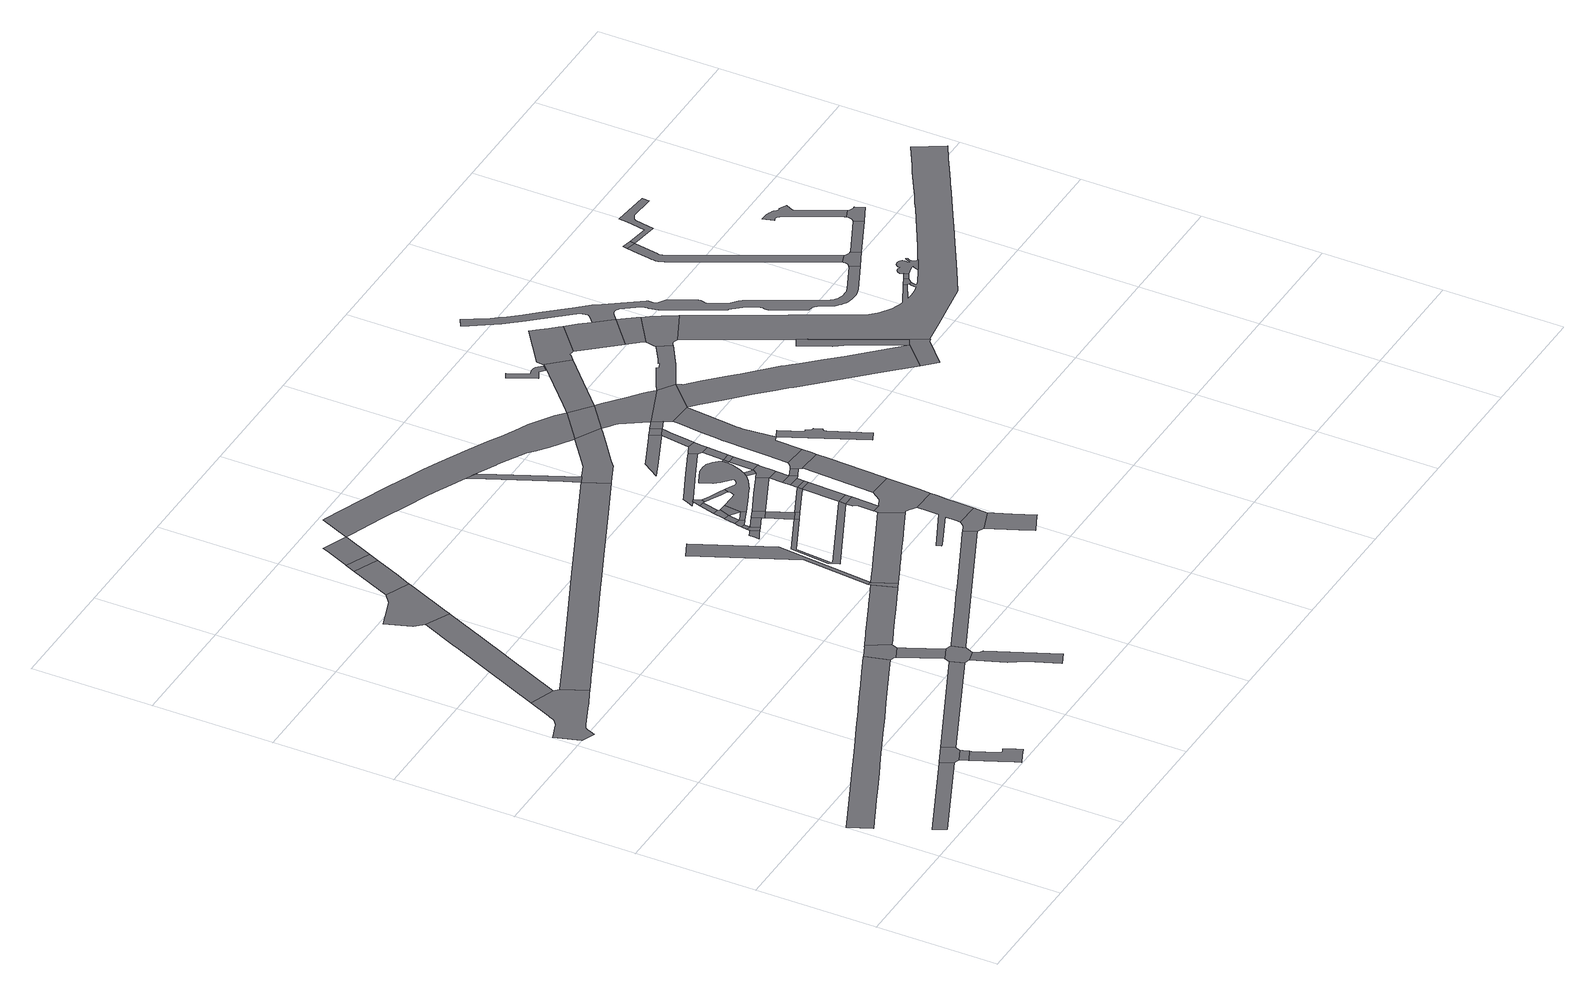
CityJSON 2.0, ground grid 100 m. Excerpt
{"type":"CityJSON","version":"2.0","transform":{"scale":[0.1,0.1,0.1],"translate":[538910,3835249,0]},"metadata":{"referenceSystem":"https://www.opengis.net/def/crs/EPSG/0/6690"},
"CityObjects":{
"road1":{"type":"Road","attributes":{"RoadStructureAttribute.sectionType":"1"},"geometry":[{"type":"MultiSurface","lod":"1","boundaries":[[[0,1,2,3,4]]]}]},
"road2":{"type":"Road","geometry":[{"type":"MultiSurface","lod":"1","boundaries":[[[5,6,7,8,9,10,11,12,13,14,15,16,17,18,19,20,21,22,23,24,25,26,27,28,29,30,31,32]]]}]},
"road3":{"type":"Road","geometry":[{"type":"MultiSurface","lod":"1","boundaries":[[[33,0,4,34,35,36,37,38,39]]]}]},
"road4":{"type":"Road","attributes":{"RoadStructureAttribute.sectionType":"1"},"geometry":[{"type":"MultiSurface","lod":"1","boundaries":[[[40,41,42,37,36,43,44,45]]]}]},
"road5":{"type":"Road","attributes":{"RoadStructureAttribute.sectionType":"1"},"geometry":[{"type":"MultiSurface","lod":"1","boundaries":[[[46,47,48,49,50,51,52,53,54,55,56,57,58,59,60,61,62,63,64,65,66,67,68,69,70,71,72,73,74,75,76]]]}]},
"road6":{"type":"Road","attributes":{"RoadStructureAttribute.sectionType":"1"},"geometry":[{"type":"MultiSurface","lod":"1","boundaries":[[[77,78,79,80,81,82,83,84,85,86,87,88,89,90,91,92,45,44]]]}]},
"road7":{"type":"Road","attributes":{"RoadStructureAttribute.sectionType":"1"},"geometry":[{"type":"MultiSurface","lod":"1","boundaries":[[[93,94,95,96,97,98,5,32,99,100,101,102]]]}]},
"road8":{"type":"Road","attributes":{"RoadStructureAttribute.sectionType":"1"},"geometry":[{"type":"MultiSurface","lod":"1","boundaries":[[[103,104,33,39,105]]]}]},
"road9":{"type":"Road","geometry":[{"type":"MultiSurface","lod":"1","boundaries":[[[106,107,108,109,110,111,112,93,102,113,114,115,116,117]]]}]},
"road10":{"type":"Road","geometry":[{"type":"MultiSurface","lod":"1","boundaries":[[[118,119,120,46,76,121,122,123,124,125,126]]]}]},
"road11":{"type":"Road","attributes":{"RoadStructureAttribute.sectionType":"1"},"geometry":[{"type":"MultiSurface","lod":"1","boundaries":[[[127,124,123,128,129]]]}]},
"road12":{"type":"Road","geometry":[{"type":"MultiSurface","lod":"1","boundaries":[[[130,131,129,128,132,103,105,133,134,135,136,137]]]}]},
"road13":{"type":"Road","attributes":{"RoadStructureAttribute.sectionType":"1"},"geometry":[{"type":"MultiSurface","lod":"1","boundaries":[[[138,139,140,141,142,143,144,134,133]]]}]},
"road14":{"type":"Road","attributes":{"RoadStructureAttribute.sectionType":"1"},"geometry":[{"type":"MultiSurface","lod":"1","boundaries":[[[145,106,117,146,147,148,149]]]}]},
"road15":{"type":"Road","geometry":[{"type":"MultiSurface","lod":"1","boundaries":[[[150,145,149,151]]]}]},
"road16":{"type":"Road","attributes":{"RoadStructureAttribute.sectionType":"1"},"geometry":[{"type":"MultiSurface","lod":"1","boundaries":[[[152,153,154,155,156,157,158,159,160,29,28,161,162,163,164,165,166,167,168,169,170,171,172,173,174]]]}]},
"road17":{"type":"Road","attributes":{"RoadStructureAttribute.sectionType":"1"},"geometry":[{"type":"MultiSurface","lod":"1","boundaries":[[[175,176,177,178,179,180,181,182,183,184,185,118,126,186,187,188,189,190,191,192,193,194,195,196]]]}]},
"road18":{"type":"Road","attributes":{"RoadStructureAttribute.sectionType":"1"},"geometry":[{"type":"MultiSurface","lod":"1","boundaries":[[[197,198,199,150,151,200]]]}]},
"road19":{"type":"Road","geometry":[{"type":"MultiSurface","lod":"1","boundaries":[[[201,175,196,202,203]]]}]},
"road20":{"type":"Road","attributes":{"RoadStructureAttribute.sectionType":"1"},"geometry":[{"type":"MultiSurface","lod":"1","boundaries":[[[204,205,206,207,208,209,210,211,212,213,137,136,214,215,216]]]}]},
"road21":{"type":"Road","attributes":{"RoadStructureAttribute.sectionType":"1"},"geometry":[{"type":"MultiSurface","lod":"1","boundaries":[[[217,218,219,220,221,201,203]]]}]},
"road22":{"type":"Road","attributes":{"RoadStructureAttribute.sectionType":"1"},"geometry":[{"type":"MultiSurface","lod":"1","boundaries":[[[222,223,224,225,226,227,228,229]]]}]},
"road23":{"type":"Road","attributes":{"RoadStructureAttribute.sectionType":"1"},"geometry":[{"type":"MultiSurface","lod":"1","boundaries":[[[230,231,232,233,234,235,236,203,202,237,238,239,240,241,242,243,244,245]]]}]},
"road24":{"type":"Road","geometry":[{"type":"MultiSurface","lod":"1","boundaries":[[[246,222,229,247,248]]]}]},
"road25":{"type":"Road","attributes":{"RoadStructureAttribute.sectionType":"1"},"geometry":[{"type":"MultiSurface","lod":"1","boundaries":[[[249,250,246,248,251]]]}]},
"road26":{"type":"Road","geometry":[{"type":"MultiSurface","lod":"1","boundaries":[[[252,253,249,251,254,255]]]}]},
"road27":{"type":"Road","attributes":{"RoadStructureAttribute.sectionType":"1"},"geometry":[{"type":"MultiSurface","lod":"1","boundaries":[[[256,248,247,257]]]}]},
"road28":{"type":"Road","attributes":{"RoadStructureAttribute.sectionType":"1"},"geometry":[{"type":"MultiSurface","lod":"1","boundaries":[[[258,259,260,261,262,263,264,265,266,267,268,269]]]}]},
"road29":{"type":"Road","attributes":{"RoadStructureAttribute.sectionType":"1"},"geometry":[{"type":"MultiSurface","lod":"1","boundaries":[[[270,252,255,271,272,273,274]]]}]},
"road30":{"type":"Road","geometry":[{"type":"MultiSurface","lod":"1","boundaries":[[[275,276,270,274,277,278,279]]]}]},
"road31":{"type":"Road","attributes":{"RoadStructureAttribute.sectionType":"1"},"geometry":[{"type":"MultiSurface","lod":"1","boundaries":[[[280,281,282,255,254,283,284,285]]]}]},
"road32":{"type":"Road","geometry":[{"type":"MultiSurface","lod":"1","boundaries":[[[277,274,286,280,287]]]}]},
"road33":{"type":"Road","geometry":[{"type":"MultiSurface","lod":"1","boundaries":[[[288,256,257,289,290]]]}]},
"road34":{"type":"Road","attributes":{"RoadStructureAttribute.sectionType":"1"},"geometry":[{"type":"MultiSurface","lod":"1","boundaries":[[[291,275,279,292,293]]]}]},
"road35":{"type":"Road","attributes":{"RoadStructureAttribute.sectionType":"1"},"geometry":[{"type":"MultiSurface","lod":"1","boundaries":[[[290,289,258,294]]]}]},
"road36":{"type":"Road","geometry":[{"type":"MultiSurface","lod":"1","boundaries":[[[294,258,269,295]]]}]},
"road37":{"type":"Road","geometry":[{"type":"MultiSurface","lod":"1","boundaries":[[[296,297,291,293,298,299]]]}]},
"road38":{"type":"Road","attributes":{"function":"1","RoadStructureAttribute.sectionType":"7"},"geometry":[{"type":"MultiSurface","lod":"1","boundaries":[[[300,301,302,303,304,305,306,307,308,309,310,311,312,313,314,315,200,316,317,318,319,320,321,322,323,324,325,326,327,328,329,330,331,332,333,334,335]]]}]},
"road39":{"type":"Road","attributes":{"RoadStructureAttribute.sectionType":"1"},"geometry":[{"type":"MultiSurface","lod":"1","boundaries":[[[336,337,338,339,340,341,342,343,152,344]]]}]},
"road40":{"type":"Road","attributes":{"RoadStructureAttribute.sectionType":"1"},"geometry":[{"type":"MultiSurface","lod":"1","boundaries":[[[345,346,299,298,347,348,349,350,351]]]}]},
"road41":{"type":"Road","attributes":{"RoadStructureAttribute.sectionType":"1"},"geometry":[{"type":"MultiSurface","lod":"1","boundaries":[[[352,353,354,355,356,357,358,359,360,361,362,363,364,365,366,367]]]}]},
"road42":{"type":"Road","geometry":[{"type":"MultiSurface","lod":"1","boundaries":[[[360,368,369,370,204,216,371,372,373,374,361]]]}]},
"road43":{"type":"Road","attributes":{"RoadStructureAttribute.sectionType":"1"},"geometry":[{"type":"MultiSurface","lod":"1","boundaries":[[[375,294,295,376,377,378]]]}]},
"road44":{"type":"Road","attributes":{"RoadStructureAttribute.sectionType":"1"},"geometry":[{"type":"MultiSurface","lod":"1","boundaries":[[[379,380,381,382,288,290,383,384]]]}]},
"road45":{"type":"Road","attributes":{"RoadStructureAttribute.sectionType":"1"},"geometry":[{"type":"MultiSurface","lod":"1","boundaries":[[[385,386,387,388,389,390,391,392,393,374,373]]]}]},
"road46":{"type":"Road","attributes":{"RoadStructureAttribute.sectionType":"1"},"geometry":[{"type":"MultiSurface","lod":"1","boundaries":[[[263,394,395,396,397,398,399]]]}]},
"road47":{"type":"Road","geometry":[{"type":"MultiSurface","lod":"1","boundaries":[[[264,263,399,400]]]}]},
"road48":{"type":"Road","attributes":{"RoadStructureAttribute.sectionType":"1"},"geometry":[{"type":"MultiSurface","lod":"1","boundaries":[[[401,402,403,404,405,406,407,408,409,410,411,412,413,414,415,416,417,418,419,420,421,422,423,424,351,350,425,426,427,428,429,287,280,285,430,431,432,433,434,435,436,437,438,439,440,441,442,443,444]]]}]},
"road49":{"type":"Road","attributes":{"RoadStructureAttribute.sectionType":"1"},"geometry":[{"type":"MultiSurface","lod":"1","boundaries":[[[445,446,447,448,449,450,451,452,297,296,453,454,455,456]]]}]},
"road50":{"type":"Road","attributes":{"RoadStructureAttribute.sectionType":"1"},"geometry":[{"type":"MultiSurface","lod":"1","boundaries":[[[377,264,400,457,458,459]]]}]},
"road51":{"type":"Road","geometry":[{"type":"MultiSurface","lod":"1","boundaries":[[[460,461,462,463,464,397,396,465,230,245,466,467,468,352,367,469,470]]]}]},
"road52":{"type":"Road","geometry":[{"type":"MultiSurface","lod":"1","boundaries":[[[378,377,459,471]]]}]},
"road53":{"type":"Road","attributes":{"RoadStructureAttribute.sectionType":"1"},"geometry":[{"type":"MultiSurface","lod":"1","boundaries":[[[472,378,471,473]]]}]},
"road54":{"type":"Road","geometry":[{"type":"MultiSurface","lod":"1","boundaries":[[[474,472,473,475,476]]]}]},
"road55":{"type":"Road","geometry":[{"type":"MultiSurface","lod":"1","boundaries":[[[334,477,478,479,344,152,174,480,481,482,483,484,485,486]]]}]},
"road56":{"type":"Road","attributes":{"RoadStructureAttribute.sectionType":"1"},"geometry":[{"type":"MultiSurface","lod":"1","boundaries":[[[487,474,476,488]]]}]},
"road57":{"type":"Road","geometry":[{"type":"MultiSurface","lod":"1","boundaries":[[[438,437,489,490]]]}]},
"road58":{"type":"Road","geometry":[{"type":"MultiSurface","lod":"1","boundaries":[[[490,489,379,384,487,488,491,492,493]]]}]},
"road59":{"type":"Road","attributes":{"RoadStructureAttribute.sectionType":"1"},"geometry":[{"type":"MultiSurface","lod":"1","boundaries":[[[494,476,475,495]]]}]},
"road60":{"type":"Road","attributes":{"RoadStructureAttribute.sectionType":"1"},"geometry":[{"type":"MultiSurface","lod":"1","boundaries":[[[496,497,498,499,500,501,502,503]]]}]},
"road61":{"type":"Road","geometry":[{"type":"MultiSurface","lod":"1","boundaries":[[[504,444,443,505]]]}]},
"road62":{"type":"Road","attributes":{"RoadStructureAttribute.sectionType":"1"},"geometry":[{"type":"MultiSurface","lod":"1","boundaries":[[[505,490,493,506]]]}]},
"road63":{"type":"Road","attributes":{"RoadStructureAttribute.sectionType":"1"},"geometry":[{"type":"MultiSurface","lod":"1","boundaries":[[[507,508,462,461,460,470,509,510,511]]]}]},
"road64":{"type":"Road","geometry":[{"type":"MultiSurface","lod":"1","boundaries":[[[504,505,506,512]]]}]},
"road65":{"type":"Road","attributes":{"RoadStructureAttribute.sectionType":"1"},"geometry":[{"type":"MultiSurface","lod":"1","boundaries":[[[513,504,512,514]]]}]},
"road66":{"type":"Road","geometry":[{"type":"MultiSurface","lod":"1","boundaries":[[[515,445,456,516,517,513,514,518,519]]]}]},
"road67":{"type":"Road","geometry":[{"type":"MultiSurface","lod":"1","boundaries":[[[520,521,522,523,494,495,524,525,507,511,526,527]]]}]},
"road68":{"type":"Road","attributes":{"RoadStructureAttribute.sectionType":"1"},"geometry":[{"type":"MultiSurface","lod":"1","boundaries":[[[528,529,530,531,503,532,515,519]]]}]},
"road69":{"type":"Road","geometry":[{"type":"MultiSurface","lod":"1","boundaries":[[[533,534,496,503,531]]]}]},
"road70":{"type":"Road","geometry":[{"type":"MultiSurface","lod":"1","boundaries":[[[335,334,486,535]]]}]},
"road71":{"type":"Road","attributes":{"RoadStructureAttribute.sectionType":"1"},"geometry":[{"type":"MultiSurface","lod":"1","boundaries":[[[536,537,538,539,540,541,542,543,544,520,527,545,546,547,548,549,550,551,552,553,554]]]}]},
"road72":{"type":"Road","attributes":{"RoadStructureAttribute.sectionType":"1"},"geometry":[{"type":"MultiSurface","lod":"1","boundaries":[[[555,556,557,533,531,558]]]}]},
"road73":{"type":"Road","attributes":{"RoadStructureAttribute.sectionType":"1"},"geometry":[{"type":"MultiSurface","lod":"1","boundaries":[[[559,560,561,562,563,564,565,566,567,568,569,570,571,572,573,547]]]}]},
"road74":{"type":"Road","attributes":{"function":"1"},"geometry":[{"type":"MultiSurface","lod":"1","boundaries":[[[574,575,576,577,578,579,535,486,580,581,582,583,555,584]]]}]},
"road75":{"type":"Road","geometry":[{"type":"MultiSurface","lod":"1","boundaries":[[[584,555,558,585,536,554,586,587]]]}]},
"road76":{"type":"Road","attributes":{"RoadStructureAttribute.sectionType":"1"},"geometry":[{"type":"MultiSurface","lod":"1","boundaries":[[[588,589,590,591,335,535,592]]]}]},
"road77":{"type":"Road","attributes":{"RoadStructureAttribute.sectionType":"1"},"geometry":[{"type":"MultiSurface","lod":"1","boundaries":[[[593,594,595,596,597,598,599,600,601,602,603,604,605]]]}]},
"road78":{"type":"Road","attributes":{"RoadStructureAttribute.sectionType":"1"},"geometry":[{"type":"MultiSurface","lod":"1","boundaries":[[[606,607,608,609,610,611,612,613,614,615,616,617,584,587,618,619,620,621,622,623]]]}]},
"road79":{"type":"Road","attributes":{"function":"1","RoadStructureAttribute.sectionType":"7"},"geometry":[{"type":"MultiSurface","lod":"1","boundaries":[[[624,625,626,627,628,629,630,631,632,633,634,635,636,637,587,586,638,639,640,641,642,643,644,645,646,647,648,649,650,651,652]]]}]},
"road80":{"type":"Road","geometry":[{"type":"MultiSurface","lod":"1","boundaries":[[[653,654,655,656,657,658,588,592,659,660,661,662]]]}]},
"road81":{"type":"Road","geometry":[{"type":"MultiSurface","lod":"1","boundaries":[[[663,662,661,664,665,666]]]}]},
"road82":{"type":"Road","attributes":{"RoadStructureAttribute.sectionType":"1"},"geometry":[{"type":"MultiSurface","lod":"1","boundaries":[[[667,665,664,668,669,670]]]}]},
"road83":{"type":"Road","geometry":[{"type":"MultiSurface","lod":"1","boundaries":[[[671,672,670,669,673,674,606,623,675,676,677,678,679]]]}]},
"road84":{"type":"Road","geometry":[{"type":"MultiSurface","lod":"1","boundaries":[[[680,681,652,651,682,683]]]}]},
"road85":{"type":"Road","geometry":[{"type":"MultiSurface","lod":"1","boundaries":[[[684,685,686,687,688,652,681,689,690,691]]]}]},
"road86":{"type":"Road","attributes":{"RoadStructureAttribute.sectionType":"1"},"geometry":[{"type":"MultiSurface","lod":"1","boundaries":[[[692,693,694,695,696,697,698,699,700,701,702,703,704,705,706,707,708,709,710,711,712,713,714,715,716,717,718,719,720,721,722,723,724,725,726,727,728,729,730,731,732,733,734,735,736,737,738,739,740,741,742,743,744,745,746,747,748,749,750,751,752,753,754,755,756,757,758,759,760,761,762,763,764,765,766,767,666,665,768,769,770,771,772,773,774,775,776,777,778,779,780,781,782,783,784,785,786,787,788,789,790,791,792,793,794,795,796,797,798,799,800,801,802,803,804,805,806,807,808,809,810,811,812,813,814,815,816,817,818,819,820,821,822,823,824,825,826,827,828]]]}]},
"road87":{"type":"Road","geometry":[{"type":"MultiSurface","lod":"1","boundaries":[[[829,830,831,832,833,834,835,836,837]]]}]},
"road88":{"type":"Road","attributes":{"RoadStructureAttribute.sectionType":"1"},"geometry":[{"type":"MultiSurface","lod":"1","boundaries":[[[838,829,837,839,840,841]]]}]},
"road89":{"type":"Road","geometry":[{"type":"MultiSurface","lod":"1","boundaries":[[[842,843,844,845]]]}]},
"road90":{"type":"Road","attributes":{"RoadStructureAttribute.sectionType":"1"},"geometry":[{"type":"MultiSurface","lod":"1","boundaries":[[[843,846,847,848,849,850,851,852,853,854,855,856,857,858,859,860,861,862,863,864,865,866,867,868,869,870,871,872,873,874,844]]]}]},
"road91":{"type":"Road","geometry":[{"type":"MultiSurface","lod":"1","boundaries":[[[875,876,877,878,879,880,881,882,883,884,885,886,887,888,889,890,891,892,893,894,895,896,897,898,899,900,901,902,903,904,905,906,907,908,909,838,841,910,911,912,913,914,915,916,917,918,919]]]}]},
"road92":{"type":"Road","geometry":[{"type":"MultiSurface","lod":"1","boundaries":[[[920,921,922,923,924,925,863,862,926,927,928,929,930,931,932,828,827,933,934]]]}]},
"road93":{"type":"Road","attributes":{"RoadStructureAttribute.sectionType":"1"},"geometry":[{"type":"MultiSurface","lod":"1","boundaries":[[[935,936,937,938,939,940,941,942,943,944,945,946,947,948,949,950,951,952,679,678,953,954,955,956,957,958,684,691,959,960,961,962,963,964,965,966,967,968,969,970,971,972,973,974,975,976,977,978,979,980,981,982,983,984,985,986,919,918,987,988,989,990,991,835,834,992,993,994,995,996,997,998,999,831,830]]]}]},
"road94":{"type":"Road","attributes":{"RoadStructureAttribute.sectionType":"1"},"geometry":[{"type":"MultiSurface","lod":"1","boundaries":[[[1000,1001,1002,1003,1004,1005,1006,1007,1008,1009,1010,1011,1012,845,844]]]}]},
"road95":{"type":"Road","attributes":{"RoadStructureAttribute.sectionType":"1"},"geometry":[{"type":"MultiSurface","lod":"1","boundaries":[[[1013,1014,1015,934,933,1016]]]}]},
"road96":{"type":"Road","attributes":{"RoadStructureAttribute.sectionType":"1"},"geometry":[{"type":"MultiSurface","lod":"1","boundaries":[[[1017,1018,1019,1020,1021,1022,1023,1024,1025,1026,1027,1028,1029,1030,1031,1032,1033,1034,1035,1036,1037,1038,1039,1040,1041,1042,1043,1044,1045,1046,1047,1048,1049,1050,1051,1052,1053,1054,1055,1056]]]}]},
"road97":{"type":"Road","geometry":[{"type":"MultiSurface","lod":"1","boundaries":[[[1057,1058,1059,1060,1061,1062,1056,1055,1063,1064,1065,1066,1067,1068,1069,1013,1016,1070,1071]]]}]}
},
"vertices":[
[1047,548,0],[1036,543,0],[279,205,0],[328,104,0],[1093,447,0],
[321,3547,0],[236,3357,0],[229,3341,0],[216,3314,0],[212,3309,0],[203,3297,0],[191,3284,0],[177,3273,0],[163,3264,0],[146,3257,0],[89,3236,0],[57,3225,0],[9,3208,0],[82,3000,0],[184,2954,0],[195,2978,0],[219,3033,0],[227,3049,0],[263,3066,0],[448,3145,0],[481,3158,0],[511,3172,0],[615,3220,0],[660,3240,0],[568,3440,0],[556,3450,0],[541,3463,0],[529,3474,0],
[1223,627,0],[1099,445,0],[1135,435,0],[1140,433,0],[1251,482,0],[1266,520,0],[1269,526,0],
[1274,416,0],[1279,418,0],[1259,463,0],[1148,414,0],[1170,368,0],[1270,414,0],
[1968,1654,0],[1959,1650,0],[1789,1574,0],[1647,1510,0],[1630,1502,0],[1598,1488,0],[1432,1413,0],[1373,1387,0],[1342,1373,0],[1141,1283,0],[936,1191,0],[825,1141,0],[674,1073,0],[389,946,0],[111,821,0],[11,777,0],[93,594,0],[165,626,0],[281,679,0],[411,738,0],[553,801,0],[719,875,0],[892,953,0],[1052,1025,0],[1173,1079,0],[1362,1164,0],[1524,1237,0],[1751,1339,0],[1915,1413,0],[2018,1459,0],[2019,1459,0],
[1175,357,0],[1256,169,0],[1260,160,0],[1307,57,0],[1327,10,0],[1402,43,0],[1476,77,0],[1454,125,0],[1419,203,0],[1415,212,0],[1392,202,0],[1370,192,0],[1363,205,0],[1363,206,0],[1359,214,0],[1276,402,0],
[836,4690,0],[706,4402,0],[675,4334,0],[579,4120,0],[551,4057,0],[408,3739,0],[749,3960,0],[762,3988,0],[876,4242,0],[1036,4596,0],
[2200,1064,0],[2199,1063,0],[2239,959,0],
[1030,5121,0],[1005,5101,0],[983,5083,0],[953,5058,0],[879,5032,0],[696,4968,0],[770,4758,0],[1040,4605,0],[1045,4617,0],[1071,4675,0],[1195,4954,0],[1230,5032,0],
[2092,1710,0],[2080,1705,0],[2079,1704,0],[2060,1443,0],[2065,1442,0],[2065,1440,0],[2176,1489,0],[2177,1491,0],[2194,1537,0],
[2204,1429,0],[2218,1111,0],[2327,1160,0],
[2379,1144,0],[2328,1159,0],[2217,1109,0],[2287,943,0],[2381,971,0],[2408,1034,0],[2407,1037,0],[2381,1144,0],
[2390,681,0],[2462,563,0],[2564,319,0],[2674,369,0],[2435,906,0],[2409,920,0],[2393,938,0],
[1182,5462,0],[1235,5042,0],[1286,5155,0],[1322,5236,0],[1383,5372,0],
[1223,5552,0],[1423,5462,0],
[2944,4500,0],[2613,4354,0],[2227,4181,0],[2170,4155,0],[1903,4036,0],[1371,3798,0],[1205,3724,0],[1026,3644,0],[966,3617,0],[764,3288,0],[795,3302,0],[876,3338,0],[1168,3468,0],[1319,3535,0],[1410,3575,0],[1569,3645,0],[1570,3646,0],[1649,3681,0],[1829,3762,0],[1926,3806,0],[2261,3956,0],[2637,4123,0],[3033,4300,0],
[2787,2021,0],[2726,1994,0],[2648,1959,0],[2626,1949,0],[2556,1918,0],[2551,1916,0],[2493,1890,0],[2392,1844,0],[2241,1777,0],[2214,1765,0],[2111,1718,0],[2201,1540,0],[2254,1563,0],[2323,1594,0],[2339,1602,0],[2461,1656,0],[2603,1720,0],[2664,1747,0],[2712,1768,0],[2743,1782,0],[2827,1820,0],[2850,1830,0],
[1333,5797,0],[1305,5735,0],[1227,5562,0],[1537,5716,0],
[2780,2038,0],[2897,1851,0],[2812,2033,0],
[3697,1735,0],[3669,1722,0],[3529,1659,0],[3291,1552,0],[3229,1524,0],[3057,1447,0],[2985,1415,0],[2777,1322,0],[2629,1255,0],[2394,1149,0],[2421,1044,0],[2423,1045,0],[3742,1636,0],
[2825,2168,0],[2896,2839,0],[2618,3457,0],[2479,3394,0],[2838,2599,0],
[2980,3124,0],[2954,3112,0],[2925,3100,0],[2921,3057,0],[2917,3015,0],[2936,3024,0],[2982,3045,0],[3010,3058,0],
[3617,2395,0],[3364,2280,0],[3312,2256,0],[3191,2202,0],[3151,2185,0],[2948,2094,0],[2915,2079,0],[3014,1904,0],[3048,1919,0],[3103,1944,0],[3121,1952,0],[3253,2011,0],[3359,2058,0],[3387,2070,0],[3535,2137,0],[3700,2211,0],
[2984,3146,0],[3048,3074,0],[3018,3141,0],
[2991,3198,0],[2989,3187,0],[3025,3193,0],
[3004,3263,0],[2994,3220,0],[3072,3213,0],[3056,3251,0],
[3128,3189,0],[3157,3123,0],
[3255,2901,0],[2915,2748,0],[2880,2421,0],[2913,2341,0],[2930,2348,0],[3602,2652,0],[3605,2707,0],[3594,2708,0],[2908,2399,0],[2897,2423,0],[2928,2712,0],[3270,2866,0],
[3024,3356,0],[3057,3257,0],[3068,3318,0],[3068,3319,0],[3073,3346,0],
[3047,3458,0],[3025,3358,0],[3105,3434,0],[3097,3439,0],[3092,3449,0],
[3156,3289,0],[3116,3274,0],[3101,3268,0],[3108,3229,0],[3144,3243,0],[3171,3255,0],
[3110,3321,0],[3172,3432,0],
[3205,3223,0],[3167,3099,0],[3244,3133,0],
[3086,3590,0],[3121,3560,0],[3128,3587,0],
[3332,2936,0],
[3347,2901,0],
[3133,3674,0],[3108,3662,0],[3141,3581,0],[3155,3612,0],
[3596,5058,0],[3588,5064,0],[3407,5181,0],[3296,5232,0],[3246,5255,0],[3201,5279,0],[3078,5346,0],[2927,5424,0],[2804,5485,0],[2679,5544,0],[2546,5603,0],[2430,5652,0],[2250,5730,0],[1986,5835,0],[1663,5960,0],[1648,5965,0],[1539,5715,0],[1583,5698,0],[1864,5591,0],[2109,5491,0],[2246,5434,0],[2338,5396,0],[2436,5352,0],[2641,5255,0],[2654,5249,0],[2693,5230,0],[2850,5151,0],[2863,5146,0],[2983,5082,0],[3081,5026,0],[3140,4977,0],[3150,4969,0],[3220,4912,0],[3386,4803,0],[3401,4793,0],[3665,4996,0],
[2741,5100,0],[2681,5232,0],[2638,5254,0],[2594,5276,0],[2599,5265,0],[2607,5248,0],[2610,5241,0],[2893,4621,0],[3004,4527,0],
[3311,3541,0],[3226,3579,0],[3218,3545,0],[3270,3521,0],[3322,3497,0],[3334,3491,0],[3349,3524,0],
[3805,2169,0],[3800,2059,0],[3797,1984,0],[3446,1823,0],[3461,1783,0],[3475,1789,0],[3794,1931,0],[3789,1836,0],[3788,1800,0],[3988,1795,0],[3992,1871,0],[3995,1948,0],[3999,2029,0],[4003,2104,0],[4004,2119,0],[4006,2158,0],
[3781,1792,0],[3752,1759,0],[3742,1755,0],[3748,1633,0],[3750,1632,0],[3795,1609,0],[3983,1679,0],
[3607,3059,0],[3613,3021,0],[3617,3020,0],[3619,3058,0],
[3585,3391,0],[3573,3385,0],[3403,3310,0],[3260,3247,0],[3610,3297,0],[3625,3303,0],
[3827,1536,0],[3900,1373,0],[3912,1345,0],[3948,1262,0],[4040,1303,0],[4104,1332,0],[4130,1344,0],[4055,1514,0],[4002,1634,0],
[3600,2594,0],[3625,2569,0],[3619,2429,0],[3692,2426,0],[3690,2431,0],[3698,2648,0],
[3700,2703,0],
[3651,3707,0],[3639,3724,0],[3611,3761,0],[3563,3788,0],[3518,3795,0],[3466,3790,0],[3347,3739,0],[3339,3734,0],[3337,3729,0],[3342,3711,0],[3375,3634,0],[3393,3612,0],[3414,3591,0],[3426,3580,0],[3481,3533,0],[3489,3523,0],[3491,3515,0],[3488,3509,0],[3486,3505,0],[3461,3487,0],[3452,3482,0],[3444,3482,0],[3429,3487,0],[3396,3502,0],[3339,3481,0],[3339,3474,0],[3320,3429,0],[3272,3430,0],[3255,3430,0],[3344,3328,0],[3375,3341,0],[3413,3357,0],[3445,3372,0],[3477,3393,0],[3525,3423,0],[3549,3443,0],[3572,3463,0],[3596,3496,0],[3608,3517,0],[3618,3536,0],[3636,3579,0],[3648,3619,0],[3652,3657,0],[3654,3702,0],
[3623,3970,0],[3602,3961,0],[3331,3840,0],[3120,3745,0],[3098,3736,0],[3078,3688,0],[3059,3640,0],[3093,3655,0],[3147,3680,0],[3409,3798,0],[3630,3897,0],[3652,3906,0],
[3702,2744,0],[3704,2783,0],[3713,3016,0],
[4003,2532,0],[4001,2532,0],[3824,2540,0],[3766,2461,0],[3695,2427,0],[3618,2412,0],[3721,2221,0],[3746,2205,0],[3782,2184,0],[4012,2263,0],[4024,2531,0],
[3714,3054,0],
[3622,3119,0],[3717,3115,0],
[3625,3187,0],[3746,3128,0],[3721,3184,0],
[3239,4669,0],[3122,4579,0],[3010,4530,0],[3102,4331,0],[3229,4387,0],[3237,4395,0],[3293,4438,0],[3435,4546,0],[3571,4651,0],[3610,4681,0],
[3631,3299,0],[3727,3294,0],
[3634,3413,0],[3663,3453,0],
[3728,3316,0],[3733,3433,0],[3734,3449,0],
[3802,3219,0],[3826,3164,0],
[3695,4332,0],[3672,4322,0],[3388,4198,0],[3366,4190,0],[3269,4048,0],[3425,4115,0],[3709,4238,0],[3733,4247,0],
[3676,3704,0],[3673,3657,0],
[3744,3654,0],
[3852,3139,0],[3848,3044,0],[4025,2562,0],[4048,3035,0],[4053,3130,0],
[3747,3702,0],
[3686,3883,0],[3757,3879,0],
[3700,4005,0],[3657,3903,0],[3682,3886,0],[3760,3929,0],[3769,3996,0],
[3860,3263,0],[3857,3260,0],[3835,3234,0],[3822,3228,0],[3838,3153,0],[3850,3141,0],[4055,3185,0],[4059,3253,0],
[3776,4049,0],[3799,4213,0],[3805,4258,0],[3808,4279,0],[3726,4193,0],
[3772,4364,0],[3748,4354,0],
[3835,4858,0],
[3932,4254,0],[3927,4204,0],[3906,4008,0],[3891,3865,0],[3887,3824,0],[3885,3784,0],[3877,3623,0],[3869,3444,0],[3860,3274,0],[4070,3478,0],[4070,3480,0],[4109,3494,0],[4082,3757,0],[4084,3790,0],[4087,3811,0],[4102,3952,0],[4115,4077,0],[4132,4235,0],[4133,4242,0],
[3847,4396,0],[3831,4389,0],[3824,4386,0],[3896,4317,0],
[4403,2847,0],[4485,2885,0],[4344,3201,0],[4342,3209,0],[4341,3221,0],[4346,3229,0],[4354,3236,0],[4327,3300,0],[4323,3299,0],[4313,3301,0],[4303,3308,0],[4298,3313,0],[4285,3343,0],[4269,3336,0],[4184,3527,0],
[4173,4587,0],[4131,4621,0],[4042,4695,0],[3886,4821,0],[3853,4845,0],[3841,4854,0],[3660,4643,0],[3688,4622,0],[3716,4599,0],[3846,4399,0],[4220,4543,0],
[3931,4257,0],[4136,4247,0],[4350,4451,0],
[4126,5423,0],[3743,5068,0],[3691,5019,0],[3668,4997,0],[4273,5263,0],
[3952,5380,0],[4023,5416,0],[4027,5416,0],[4065,5379,0],[4106,5418,0],[4065,5461,0],[4047,5470,0],[4029,5470,0],[4008,5469,0],[3981,5460,0],[3974,5460,0],[3894,5623,0],[3843,5597,0],
[4702,4800,0],[4696,4795,0],[4567,4710,0],[4542,4695,0],[4527,4687,0],[4531,4680,0],[4476,4656,0],[4470,4667,0],[4467,4673,0],[4455,4666,0],[4309,4590,0],[4292,4581,0],[4375,4464,0],[4557,4559,0],[4578,4570,0],[4605,4587,0],[4697,4644,0],[4773,4694,0],
[5569,3171,0],[5236,3513,0],[5131,3627,0],[5006,3763,0],[4965,3809,0],[4922,3858,0],[4912,3869,0],[4703,4077,0],[4690,4090,0],[4672,4109,0],[4607,4174,0],[4486,4295,0],[4364,4410,0],[4369,4413,0],[4151,4233,0],[4157,4227,0],[4194,4192,0],[4345,4046,0],[4401,3992,0],[4495,3896,0],[4623,3766,0],[4707,3680,0],[4718,3668,0],[4765,3618,0],[4781,3602,0],[4810,3571,0],[5164,3202,0],[5385,2967,0],[5584,3155,0],
[4592,5545,0],[4543,5602,0],[4498,5652,0],[4442,5719,0],[4130,5488,0],[4119,5432,0],[4323,5308,0],[4316,5315,0],[4370,5313,0],[4614,5520,0],
[4689,5436,0],[4624,5012,0],[4867,5218,0],[4756,5356,0],
[4962,5092,0],[4694,4929,0],[4722,4896,0],[4977,5070,0],
[5063,4941,0],[5018,5010,0],[4714,4860,0],[4706,4816,0],[4786,4703,0],[4801,4713,0],[4820,4709,0],[4851,4702,0],[5129,4829,0],
[5718,3051,0],[5643,3188,0],[5488,2858,0],[5687,3046,0],
[5261,3929,0],[5189,3889,0],[5302,3649,0],[5378,3550,0],[5477,3361,0],[5380,3675,0],[5292,3850,0],[5301,3855,0],
[6242,4002,0],[5992,3888,0],[5977,3882,0],[5963,3878,0],[5948,3876,0],[5933,3875,0],[5917,3875,0],[5902,3877,0],[5888,3880,0],[5873,3885,0],[5859,3892,0],[5846,3900,0],[5834,3909,0],[5823,3919,0],[5813,3930,0],[5804,3943,0],[5796,3956,0],[5560,4411,0],[5528,4474,0],[5520,4487,0],[5511,4500,0],[5501,4512,0],[5489,4524,0],[5477,4534,0],[5464,4543,0],[5432,4577,0],[5429,4581,0],[5390,4654,0],[5360,4712,0],[5358,4719,0],[5356,4726,0],[5356,4733,0],[5357,4741,0],[5360,4748,0],[5363,4756,0],[5365,4765,0],[5366,4775,0],[5365,4784,0],[5363,4793,0],[5359,4801,0],[5260,4994,0],[5254,5003,0],[5246,5010,0],[5224,5022,0],[5195,5044,0],[5185,5078,0],[5181,5113,0],[5179,5125,0],[5127,5199,0],[4964,5433,0],[4948,5454,0],[4869,5545,0],[4686,5756,0],[4607,5847,0],[4568,5893,0],[4530,5941,0],[4494,5990,0],[4458,6039,0],[4424,6090,0],[4392,6142,0],[4361,6194,0],[4339,6233,0],[4270,6191,0],[4300,6138,0],[4331,6086,0],[4364,6035,0],[4398,5985,0],[4433,5936,0],[4469,5888,0],[4507,5840,0],[4546,5794,0],[4687,5631,0],[4815,5484,0],[4823,5421,0],[4819,5411,0],[4814,5405,0],[4925,5265,0],[4932,5269,0],[4938,5272,0],[4941,5273,0],[4959,5274,0],[4967,5272,0],[4969,5272,0],[4975,5270,0],[4983,5266,0],[4989,5260,0],[4995,5254,0],[5091,5124,0],[5097,5116,0],[5101,5106,0],[5103,5096,0],[5104,5086,0],[5104,5069,0],[5120,4994,0],[5358,4543,0],[5360,4542,0],[5415,4479,0],[5435,4462,0],[5450,4439,0],[5490,4363,0],[5494,4354,0],[5496,4345,0],[5497,4335,0],[5496,4326,0],[5494,4317,0],[5492,4308,0],[5491,4298,0],[5492,4289,0],[5494,4280,0],[5498,4271,0],[5627,4022,0],[5632,4014,0],[5636,4013,0],[5661,4009,0],[5667,4006,0],[5684,3998,0],[5697,3983,0],[5746,3897,0],[5754,3883,0],[5766,3868,0],[5776,3857,0],[5794,3843,0],[5804,3834,0],[5820,3823,0],[5836,3814,0],[5854,3807,0],[5873,3802,0],[5892,3798,0],[5911,3795,0],[5930,3795,0],[5950,3796,0],[5969,3798,0],[5988,3802,0],[6007,3808,0],[6025,3815,0],[6284,3933,0],[6250,4007,0],
[6296,3578,0],[6234,3548,0],[6246,3523,0],[6254,3523,0],[6258,3519,0],[6258,3513,0],[6285,3509,0],[6297,3528,0],[6313,3543,0],
[6356,3608,0],[6320,3548,0],[6351,3566,0],[6370,3574,0],
[5704,5592,0],[5696,5553,0],[5779,5537,0],[5786,5577,0],
[5670,5415,0],[5668,5399,0],[5659,5348,0],[5656,5331,0],[5656,5314,0],[5657,5297,0],[5659,5280,0],[5659,5279,0],[5663,5263,0],[5669,5247,0],[5676,5232,0],[5686,5210,0],[5693,5196,0],[5816,4961,0],[5897,4804,0],[6270,4084,0],[6274,4075,0],[6351,4104,0],[6346,4112,0],[5969,4839,0],[5921,4932,0],[5903,4967,0],[5749,5264,0],[5744,5276,0],[5743,5280,0],[5740,5289,0],[5738,5302,0],[5738,5316,0],[5740,5329,0],
[6553,3595,0],[6541,3601,0],[6530,3611,0],[6525,3625,0],[6524,3639,0],[6525,3645,0],[6530,3660,0],[6537,3668,0],[6530,3682,0],[6521,3673,0],[6513,3658,0],[6510,3642,0],[6509,3636,0],[6504,3633,0],[6499,3635,0],[6498,3642,0],[6501,3674,0],[6500,3679,0],[6495,3693,0],[6486,3705,0],[6473,3713,0],[6458,3716,0],[6443,3714,0],[6431,3708,0],[6419,3697,0],[6412,3682,0],[6409,3666,0],[6398,3671,0],[6387,3674,0],[6373,3673,0],[6361,3667,0],[6352,3657,0],[6349,3650,0],[6346,3635,0],[6348,3621,0],[6383,3579,0],[6418,3588,0],[6453,3592,0],[6474,3592,0],[6473,3591,0],[6460,3577,0],[6453,3560,0],[6449,3543,0],[6450,3539,0],[6555,3594,0],
[6405,4080,0],[6394,4080,0],[6384,4082,0],[6375,4085,0],[6366,4090,0],[6358,4096,0],[6276,4066,0],[6277,4056,0],[6276,4047,0],[6274,4037,0],[6270,4028,0],[6264,4020,0],[6258,4013,0],[6448,4008,0],[6415,4082,0],
[6030,3446,0],[5999,3453,0],[5973,3462,0],[5931,3479,0],[5909,3491,0],[5853,3529,0],[5832,3546,0],[5784,3598,0],[5760,3631,0],[5742,3664,0],[5693,3756,0],[5656,3826,0],[5591,3950,0],[5504,4117,0],[5404,4303,0],[5334,4438,0],[5229,4636,0],[5171,4745,0],[4870,4669,0],[4943,4530,0],[4975,4469,0],[5013,4398,0],[5177,4086,0],[5260,3931,0],[5339,3780,0],[5527,3430,0],[5720,3061,0],[5912,3089,0],[6096,3116,0],[6343,3156,0],[6559,3276,0],[6721,3369,0],[6873,3456,0],[7045,3554,0],[7175,3631,0],[7329,3720,0],[7415,3769,0],[7514,3827,0],[7545,3845,0],[7680,3922,0],[7786,3984,0],[7922,4062,0],[7788,4296,0],[7653,4218,0],[7586,4181,0],[7519,4143,0],[7351,4046,0],[7260,3988,0],[7181,3946,0],[7114,3905,0],[6704,3674,0],[6571,3603,0],[6432,3530,0],[6308,3468,0],[6275,3457,0],[6274,3466,0],[6277,3488,0],[6253,3496,0],[6248,3467,0],[6248,3448,0],[6213,3439,0],[6171,3434,0],[6131,3434,0],[6093,3435,0],[6088,3436,0],
[6008,5501,0],[6035,5663,0],[6041,5674,0],[6044,5678,0],[6055,5686,0],[6080,5699,0],[6084,5700,0],[6089,5701,0],[6299,5686,0],[6304,5747,0],[5999,5778,0],[5987,5708,0],[5961,5549,0],
[6766,4242,0],[6758,4237,0],[6424,4085,0],[6800,4169,0],
[6861,4350,0],[6807,4454,0],[6739,4584,0],[6686,4687,0],[6684,4692,0],[6684,4698,0],[6684,4703,0],[6686,4708,0],[6716,4767,0],[6655,4797,0],[6652,4793,0],[6647,4791,0],[6642,4790,0],[6636,4790,0],[6631,4793,0],[6627,4796,0],[6618,4807,0],[6607,4816,0],[6596,4824,0],[6584,4830,0],[6572,4836,0],[6559,4840,0],[6545,4842,0],[6532,4843,0],[6509,4844,0],[6487,4845,0],[6483,4847,0],[6509,4756,0],[6512,4759,0],[6520,4762,0],[6529,4763,0],[6537,4762,0],[6545,4760,0],[6553,4757,0],[6560,4752,0],[6565,4745,0],[6570,4738,0],[6786,4320,0],[6790,4311,0],[6866,4341,0],
[6918,4315,0],[6908,4316,0],[6898,4318,0],[6888,4322,0],[6880,4327,0],[6872,4334,0],[6792,4301,0],[6793,4292,0],[6792,4282,0],[6790,4272,0],[6786,4263,0],[6780,4255,0],[6774,4248,0],[6962,4242,0],[6928,4316,0]
]}
